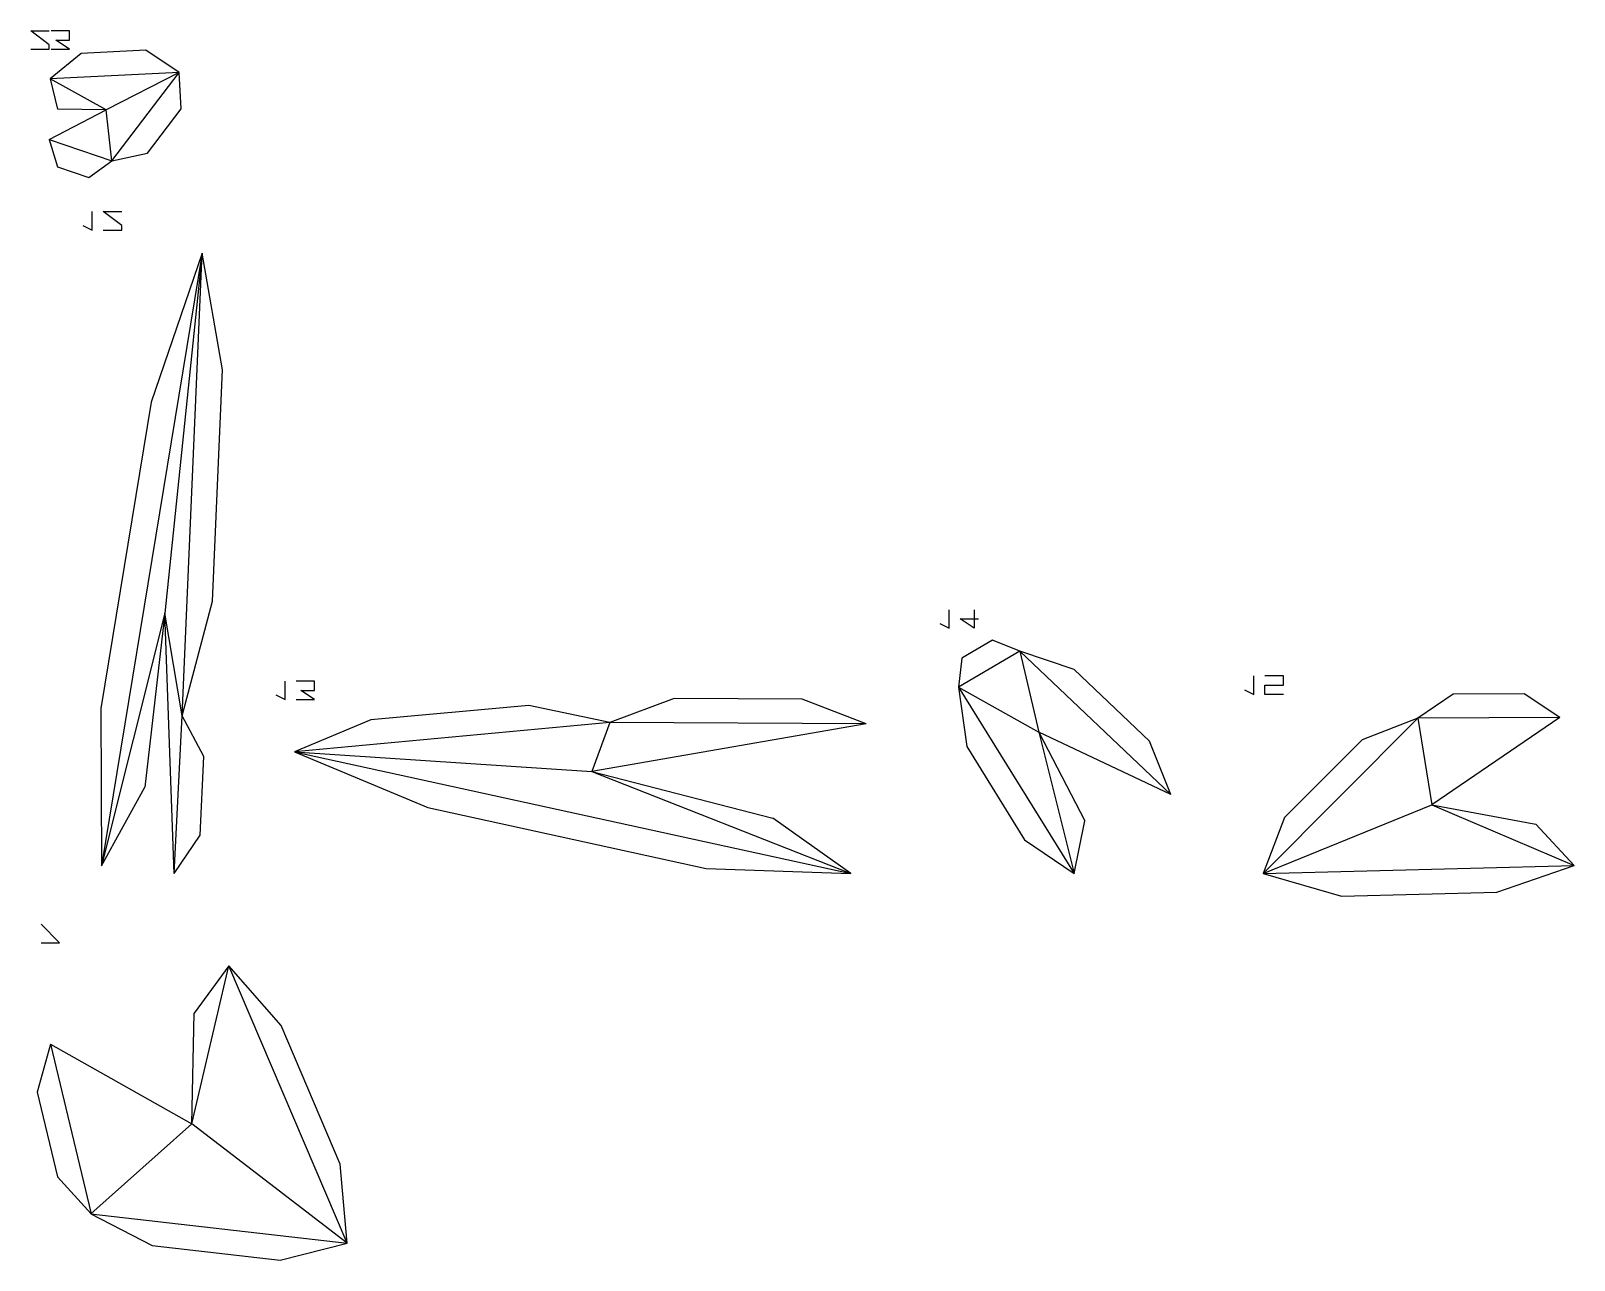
# Model space of a CAD drawing. Header units: metres. Extents: x -10 to 1593, y 3 to 1324.
# Drawn here: x 924 to 1593, y 3 to 535 of the extents above; entities that cross this region are included whole.
import ezdxf

# ---------------------------------------------------------------- set-up
doc = ezdxf.new("R2010")
doc.units = ezdxf.units.M

msp = doc.modelspace()

# ---------------------------------------------------------------- linework, layer by layer
at = {"color": 0}
for p, q in [((931.9627, 529.48956), (923.9627, 535.48956)), ((923.9627, 535.48956), (931.9627, 535.48956)), ((940.7627, 535.48956), (932.7627, 535.48956)), ((940.7627, 531.48956), (940.7627, 535.48956)), ((931.9627, 527.48956), (931.9627, 529.48956)), ((940.7627, 527.48956), (934.7627, 531.48956)), ((934.7627, 531.48956), (940.7627, 531.48956)), ((923.9627, 527.48956), (931.9627, 527.48956)), ((945.7574, 525.67865), (932.26556, 514.71796)), ((932.7627, 527.48956), (940.7627, 527.48956)), ((973.7574, 527.06445), (945.7574, 525.67865)), ((988.26556, 517.48956), (973.7574, 527.06445)), ((989.1148, 501.70493), (988.265, 517.48926)), ((932.26556, 514.71796), (935.51196, 501.4897)), ((974.52155, 482.5474), (989.1148, 501.70493)), ((931.9627, 488.4076), (956.5367, 501.27863)), ((956.5367, 501.27863), (935.51196, 501.4897)), ((931.9627, 488.4076), (935.4728, 476.4978)), ((959.0784, 479.17426), (974.52155, 482.5474)), ((935.4728, 476.4978), (949.03046, 471.88242)), ((949.03046, 471.88242), (959.0781, 479.17682)), ((950.55896, 449.17426), (950.55896, 457.17426)), ((963.35895, 451.17426), (955.35895, 457.17426)), ((955.35895, 457.17426), (963.35895, 457.17426)), ((946.55896, 451.17426), (950.55896, 449.17426)), ((955.35895, 449.17426), (963.35895, 449.17426)), ((963.35895, 449.17426), (963.35895, 451.17426)), ((998.177, 439.1742), (976.0768, 374.6173)), ((1007.0122, 388.5653), (998.177, 439.17422)), ((1002.6956, 288.29398), (1007.0122, 388.5653)), ((976.0768, 374.6173), (954.26776, 241.82611)), ((989.5439, 238.63159), (1002.6956, 288.29398)), ((982.0501, 283.10513), (973.4219, 207.6622)), ((986.0824, 170.26576), (982.0501, 283.10513)), ((1321.9817, 276.6131), (1321.9817, 284.6131)), ((1332.7817, 284.6131), (1332.7817, 276.6131)), ((1317.9817, 278.6131), (1321.9817, 276.6131)), ((1332.7817, 276.6131), (1326.7817, 280.6131)), ((1326.7817, 280.6131), (1334.7817, 280.6131)), ((1340.8082, 271.461), (1327.5161, 263.67816)), ((1352.585, 266.59), (1340.8082, 271.461)), ((1327.5161, 263.67816), (1326.0007, 251.02425)), ((1376.1362, 258.69604), (1352.5795, 266.6131)), ((1408.8767, 227.68642), (1376.1362, 258.69604)), ((1454.0602, 247.89235), (1454.0602, 255.89235)), ((1466.8602, 255.89235), (1458.8602, 255.89235)), ((1466.8602, 251.89235), (1466.8602, 255.89235)), ((1030.177, 247.66093), (1034.177, 245.66093)), ((1034.177, 245.66093), (1034.177, 253.66093)), ((1046.977, 253.66093), (1038.977, 253.66093)), ((1046.977, 245.66093), (1040.977, 249.66093)), ((1040.977, 249.66093), (1046.977, 249.66093)), ((1046.977, 249.66093), (1046.977, 253.66093)), ((1325.9817, 251.0348), (1329.6318, 225.31358)), ((1450.0602, 249.89235), (1454.0602, 247.89235)), ((1458.8602, 247.89235), (1458.8602, 251.89235)), ((1458.8602, 251.89235), (1466.8602, 251.89235)), ((1466.8602, 247.89235), (1458.8602, 247.89235)), ((1540.506, 247.98311), (1525.1937, 237.60388)), ((1571.227, 248.12733), (1540.506, 247.98311)), ((1586.6361, 237.89235), (1571.227, 248.12733)), ((954.26776, 241.82611), (954.55896, 173.59177)), ((1038.977, 245.66093), (1046.977, 245.66093)), ((1139.7596, 243.15869), (1071.3862, 236.87079)), ((1174.925, 235.66093), (1139.7596, 243.15869)), ((1202.7432, 246.06891), (1174.924, 235.65799)), ((1258.2721, 245.78046), (1202.7432, 246.06891)), ((1285.9817, 235.08107), (1258.2721, 245.78046)), ((999.00757, 221.01686), (989.54395, 238.63121)), ((1071.3862, 236.87079), (1038.1781, 223.08511)), ((1285.9817, 235.08107), (1167.1737, 214.50385)), ((1525.191, 237.62018), (1500.9894, 228.1767)), ((1586.6361, 237.89235), (1531.2712, 200.108)), ((1418.0603, 204.59383), (1360.9225, 231.59486)), ((1360.9225, 231.59486), (1380.7932, 193.12224)), ((1418.0603, 204.59383), (1408.8767, 227.68642)), ((1500.9894, 228.1767), (1467.4252, 194.5)), ((997.2768, 186.83414), (999.00757, 221.01686)), ((1038.177, 223.08522), (1096.0652, 198.90607)), ((1329.6318, 225.31358), (1354.7269, 184.92906)), ((1167.1737, 214.50385), (1245.6221, 194.31476)), ((954.55896, 173.59177), (973.4219, 207.6622)), ((1096.0652, 198.90607), (1216.6488, 172.49634)), ((1279.3441, 170.26576), (1245.6221, 194.31476)), ((1467.4252, 194.5), (1458.0627, 170.26677)), ((1531.2712, 200.108), (1576.2922, 191.70163)), ((1376.172, 170.26576), (1380.7932, 193.12224)), ((1592.8971, 173.70995), (1576.2922, 191.70163)), ((986.0824, 170.26576), (997.2768, 186.83414)), ((1354.7269, 184.92906), (1376.172, 170.26576)), ((1216.6488, 172.49634), (1279.3441, 170.26576)), ((1458.0602, 170.26576), (1492.042, 160.45587)), ((1559.4604, 162.17798), (1592.8971, 173.70995)), ((1492.042, 160.45587), (1559.4604, 162.17798)), ((936.44226, 140.26576), (928.44226, 148.26576)), ((928.44226, 140.26576), (936.44226, 140.26576)), ((1009.7745, 130.26576), (994.68054, 109.7021)), ((1032.3973, 104.37883), (1009.7745, 130.26576)), ((993.70056, 61.726364), (994.68054, 109.7021)), ((1058.0437, 44.24595), (1032.3973, 104.37883)), ((932.44226, 96.38054), (926.7479, 75.5766)), ((932.44226, 96.38054), (993.70056, 61.726364)), ((926.7479, 75.5766), (935.546, 38.797714)), ((1061.0671, 10), (1058.0437, 44.24595)), ((935.546, 38.797714), (950.03845, 22.82277)), ((950.02515, 22.810944), (976.57513, 9.119293)), ((976.57513, 9.119293), (1032.0951, 2.71463)), ((1032.0951, 2.71463), (1061.0651, 10.001617))]:
    msp.add_line(p, q, dxfattribs=at)
at = {"color": 1}
for p, q in [((988.26556, 517.48956), (932.26556, 514.71796)), ((988.26556, 517.48956), (956.5367, 501.27863)), ((959.0784, 479.17426), (988.265, 517.48926)), ((956.5367, 501.27863), (932.26556, 514.71796)), ((959.0784, 479.17426), (956.5367, 501.27863)), ((931.9627, 488.4076), (959.0781, 479.17682)), ((998.177, 439.1742), (954.55896, 173.59177)), ((998.177, 439.1742), (982.0501, 283.10513)), ((989.5439, 238.63159), (998.177, 439.17422)), ((982.0501, 283.10513), (954.55896, 173.59177)), ((989.5439, 238.63159), (982.0501, 283.10513)), ((1352.585, 266.59), (1326.0007, 251.02425)), ((1418.0603, 204.59383), (1352.5795, 266.6131)), ((1352.585, 266.59), (1360.9225, 231.59486)), ((1325.9817, 251.0348), (1360.9225, 231.59486)), ((1325.9817, 251.0348), (1376.172, 170.26576)), ((986.0824, 170.26576), (989.54395, 238.63121)), ((1174.925, 235.66093), (1038.1781, 223.08511)), ((1174.925, 235.66093), (1167.1737, 214.50385)), ((1285.9817, 235.08107), (1174.924, 235.65799)), ((1525.191, 237.62018), (1458.0627, 170.26677)), ((1525.191, 237.62018), (1531.2712, 200.108)), ((1586.6361, 237.89235), (1525.1937, 237.60388)), ((1360.9225, 231.59486), (1376.172, 170.26576)), ((1038.177, 223.08522), (1167.1737, 214.50385)), ((1038.177, 223.08522), (1279.3441, 170.26576)), ((1167.1737, 214.50385), (1279.3441, 170.26576)), ((1458.0602, 170.26576), (1531.2712, 200.108)), ((1531.2712, 200.108), (1592.8971, 173.70995)), ((1458.0602, 170.26576), (1592.8971, 173.70995)), ((993.70056, 61.726364), (1009.7745, 130.26576)), ((1061.0671, 10), (1009.7745, 130.26576)), ((932.44226, 96.38054), (950.03845, 22.82277)), ((950.02515, 22.810944), (993.70056, 61.726364)), ((1061.0671, 10), (993.70056, 61.726364)), ((950.02515, 22.810944), (1061.0651, 10.001617))]:
    msp.add_line(p, q, dxfattribs=at)

doc.saveas('drawing.dxf')
